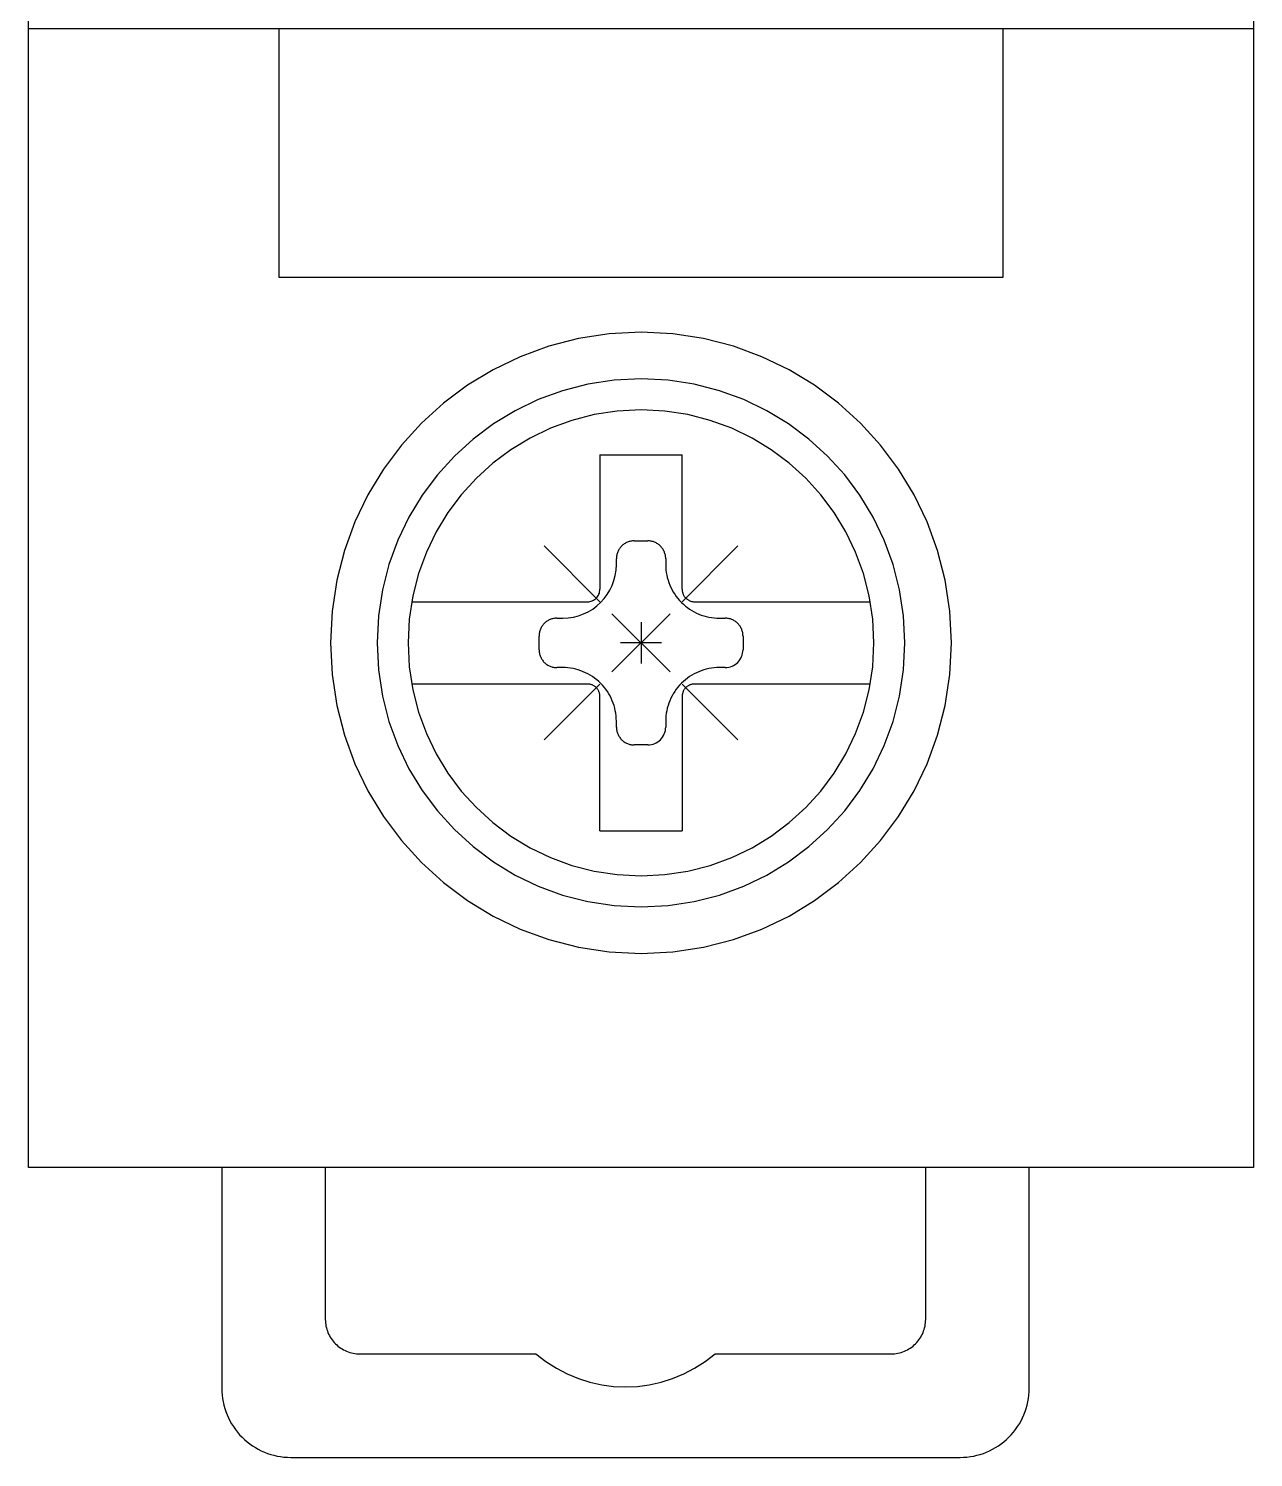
# Model space of a CAD drawing. Header units: millimetres. Extents: x 165 to 751, y 216 to 334.
# Drawn here: x 179.16 to 197.13, y 220.69 to 241.65 of the extents above; entities that cross this region are included whole.
import ezdxf

# ---------------------------------------------------------------- set-up
doc = ezdxf.new("R2010")
doc.units = ezdxf.units.MM

# ---------------------------------------------------------------- blocks, each defined once
blk = doc.blocks.new('*U1905')
for p, q in [((-26.958, 0), (-26.958, 79.4816)), ((-8.986, 79.4816), (-8.986, 0)), ((-26.958, 16.7063), (-8.986, 16.7063)), ((-23.2876, 16.7063), (-23.2876, 13.0613)), ((-12.6563, 13.0613), (-12.6563, 16.7063)), ((-23.2876, 13.0613), (-12.6563, 13.0613)), ((-18.8904, 12.1589), (-19.3271, 12.0467)), ((-18.438, 12.2279), (-18.8904, 12.1589)), ((-17.972, 12.2513), (-18.438, 12.2279)), ((-17.5063, 12.2279), (-17.972, 12.2513)), ((-17.972, 12.2513), (-17.972, 12.2513)), ((-17.0538, 12.1589), (-17.5063, 12.2279)), ((-16.6173, 12.0467), (-17.0538, 12.1589)), ((-19.3271, 12.0467), (-19.7456, 11.8934)), ((-16.1986, 11.8934), (-16.6173, 12.0467)), ((-19.7456, 11.8934), (-20.144, 11.7016)), ((-15.8004, 11.7016), (-16.1986, 11.8934)), ((-20.144, 11.7016), (-20.5196, 11.4734)), ((-18.3681, 11.5479), (-18.7526, 11.4893)), ((-17.972, 11.5678), (-18.3681, 11.5479)), ((-17.5762, 11.5479), (-17.972, 11.5678)), ((-17.972, 11.5678), (-17.972, 11.5678)), ((-17.1916, 11.4893), (-17.5762, 11.5479)), ((-15.4247, 11.4734), (-15.8004, 11.7016)), ((-20.5196, 11.4734), (-20.8704, 11.2111)), ((-19.1238, 11.3939), (-19.4796, 11.2636)), ((-18.7526, 11.4893), (-19.1238, 11.3939)), ((-16.8205, 11.3939), (-17.1916, 11.4893)), ((-16.4646, 11.2636), (-16.8205, 11.3939)), ((-15.074, 11.2111), (-15.4247, 11.4734)), ((-20.8704, 11.2111), (-21.1938, 10.9169)), ((-19.4796, 11.2636), (-19.8183, 11.1006)), ((-17.972, 11.1122), (-18.3216, 11.0947)), ((-17.6227, 11.0947), (-17.972, 11.1122)), ((-17.972, 11.1122), (-17.972, 11.1122)), ((-16.1262, 11.1006), (-16.4646, 11.2636)), ((-14.7503, 10.9169), (-15.074, 11.2111)), ((-21.1938, 10.9169), (-21.488, 10.5934)), ((-20.1375, 10.9065), (-20.4357, 10.6836)), ((-19.8183, 11.1006), (-20.1375, 10.9065)), ((-18.9884, 10.9587), (-19.3023, 10.8437)), ((-18.6609, 11.0428), (-18.9884, 10.9587)), ((-18.3216, 11.0947), (-18.6609, 11.0428)), ((-17.2834, 11.0428), (-17.6227, 11.0947)), ((-16.956, 10.9587), (-17.2834, 11.0428)), ((-16.642, 10.8437), (-16.956, 10.9587)), ((-15.8069, 10.9065), (-16.1262, 11.1006)), ((-15.5087, 10.6836), (-15.8069, 10.9065)), ((-14.4564, 10.5934), (-14.7503, 10.9169)), ((-19.6011, 10.6999), (-19.8828, 10.5287)), ((-19.3023, 10.8437), (-19.6011, 10.6999)), ((-16.3434, 10.6999), (-16.642, 10.8437)), ((-16.0615, 10.5287), (-16.3434, 10.6999)), ((-21.488, 10.5934), (-21.7503, 10.2426)), ((-20.4357, 10.6836), (-20.7106, 10.4336)), ((-19.8828, 10.5287), (-20.1459, 10.3321)), ((-15.7984, 10.3321), (-16.0615, 10.5287)), ((-15.2336, 10.4336), (-15.5087, 10.6836)), ((-14.194, 10.2426), (-14.4564, 10.5934)), ((-20.7106, 10.4336), (-20.9606, 10.1587)), ((-20.1459, 10.3321), (-20.3884, 10.1114)), ((-18.5753, 10.4528), (-18.5753, 8.4809)), ((-18.5753, 10.4528), (-17.3687, 10.4528)), ((-17.3687, 8.4809), (-17.3687, 10.4528)), ((-15.5557, 10.1114), (-15.7984, 10.3321)), ((-14.9837, 10.1587), (-15.2336, 10.4336)), ((-21.7503, 10.2426), (-21.9785, 9.867)), ((-20.9606, 10.1587), (-21.1835, 9.8605)), ((-20.3884, 10.1114), (-20.6091, 9.8689)), ((-15.3352, 9.8689), (-15.5557, 10.1114)), ((-14.7607, 9.8605), (-14.9837, 10.1587)), ((-13.9658, 9.867), (-14.194, 10.2426)), ((-21.9785, 9.867), (-22.1703, 9.4686)), ((-21.1835, 9.8605), (-21.3776, 9.5413)), ((-20.6091, 9.8689), (-20.8057, 9.6058)), ((-15.1385, 9.6058), (-15.3352, 9.8689)), ((-14.5668, 9.5413), (-14.7607, 9.8605)), ((-13.7738, 9.4686), (-13.9658, 9.867)), ((-22.1703, 9.4686), (-22.3236, 9.0501)), ((-21.3776, 9.5413), (-21.5406, 9.2026)), ((-20.8057, 9.6058), (-20.9769, 9.3241)), ((-14.9674, 9.3241), (-15.1385, 9.6058)), ((-14.4036, 9.2026), (-14.5668, 9.5413)), ((-13.6207, 9.0501), (-13.7738, 9.4686)), ((-20.9769, 9.3241), (-21.1207, 9.0253)), ((-14.8234, 9.0253), (-14.9674, 9.3241)), ((-22.3236, 9.0501), (-22.4358, 8.6134)), ((-21.5406, 9.2026), (-21.6709, 8.8468)), ((-21.1207, 9.0253), (-21.2357, 8.7114)), ((-19.3943, 9.1177), (-18.5754, 8.2986)), ((-18.3189, 9.0178), (-18.3228, 9.0056)), ((-18.3141, 9.0297), (-18.3189, 9.0178)), ((-18.309, 9.0415), (-18.3141, 9.0297)), ((-18.3033, 9.053), (-18.309, 9.0415)), ((-18.297, 9.0642), (-18.3033, 9.053)), ((-18.29, 9.0749), (-18.297, 9.0642)), ((-18.2827, 9.0855), (-18.29, 9.0749)), ((-18.2746, 9.0956), (-18.2827, 9.0855)), ((-18.2662, 9.1054), (-18.2746, 9.0956)), ((-18.2571, 9.1147), (-18.2662, 9.1054)), ((-18.2478, 9.1239), (-18.2571, 9.1147)), ((-18.2571, 9.1147), (-18.2571, 9.1147)), ((-18.2379, 9.1323), (-18.2478, 9.1239)), ((-18.2278, 9.1404), (-18.2379, 9.1323)), ((-18.2172, 9.1476), (-18.2278, 9.1404)), ((-18.2065, 9.1546), (-18.2172, 9.1476)), ((-18.1953, 9.1609), (-18.2065, 9.1546)), ((-18.1838, 9.1666), (-18.1953, 9.1609)), ((-18.172, 9.1717), (-18.1838, 9.1666)), ((-18.1601, 9.1765), (-18.172, 9.1717)), ((-18.1479, 9.1804), (-18.1601, 9.1765)), ((-18.1356, 9.1839), (-18.1479, 9.1804)), ((-18.123, 9.1866), (-18.1356, 9.1839)), ((-18.1104, 9.1889), (-18.123, 9.1866)), ((-18.0975, 9.1904), (-18.1104, 9.1889)), ((-18.0846, 9.1913), (-18.0975, 9.1904)), ((-18.0715, 9.1916), (-18.0846, 9.1913)), ((-18.0715, 9.1916), (-18.0715, 9.1916)), ((-18.0715, 9.1916), (-17.8724, 9.1916)), ((-17.8595, 9.1913), (-17.8724, 9.1916)), ((-17.8465, 9.1904), (-17.8595, 9.1913)), ((-17.8338, 9.1889), (-17.8465, 9.1904)), ((-17.821, 9.1866), (-17.8338, 9.1889)), ((-17.8086, 9.1839), (-17.821, 9.1866)), ((-17.7962, 9.1804), (-17.8086, 9.1839)), ((-17.7841, 9.1765), (-17.7962, 9.1804)), ((-17.772, 9.1717), (-17.7841, 9.1765)), ((-17.7604, 9.1666), (-17.772, 9.1717)), ((-17.7489, 9.1609), (-17.7604, 9.1666)), ((-17.7378, 9.1546), (-17.7489, 9.1609)), ((-17.7268, 9.1476), (-17.7378, 9.1546)), ((-17.7164, 9.1404), (-17.7268, 9.1476)), ((-17.7061, 9.1323), (-17.7164, 9.1404)), ((-17.6963, 9.1239), (-17.7061, 9.1323)), ((-17.6868, 9.1147), (-17.6963, 9.1239)), ((-17.6779, 9.1054), (-17.6868, 9.1147)), ((-17.6868, 9.1147), (-17.6868, 9.1147)), ((-17.6695, 9.0956), (-17.6779, 9.1054)), ((-17.6616, 9.0855), (-17.6695, 9.0956)), ((-17.6541, 9.0749), (-17.6616, 9.0855)), ((-17.6473, 9.0642), (-17.6541, 9.0749)), ((-17.641, 9.053), (-17.6473, 9.0642)), ((-17.6353, 9.0415), (-17.641, 9.053)), ((-17.63, 9.0297), (-17.6353, 9.0415)), ((-17.6255, 9.0178), (-17.63, 9.0297)), ((-17.6214, 9.0056), (-17.6255, 9.0178)), ((-17.3685, 8.2986), (-16.5497, 9.1177)), ((-14.7087, 8.7114), (-14.8234, 9.0253)), ((-14.2734, 8.8468), (-14.4036, 9.2026)), ((-13.5083, 8.6134), (-13.6207, 9.0501)), ((-21.6709, 8.8468), (-21.7663, 8.4756)), ((-18.3382, 8.7642), (-18.334, 8.8445)), ((-18.3337, 8.9423), (-18.334, 8.9292)), ((-18.334, 8.8445), (-18.334, 8.9292)), ((-18.3328, 8.9552), (-18.3337, 8.9423)), ((-18.3313, 8.9681), (-18.3328, 8.9552)), ((-18.329, 8.9807), (-18.3313, 8.9681)), ((-18.3263, 8.9933), (-18.329, 8.9807)), ((-18.3228, 9.0056), (-18.3263, 8.9933)), ((-17.6181, 8.9933), (-17.6214, 9.0056)), ((-17.6151, 8.9807), (-17.6181, 8.9933)), ((-17.613, 8.9681), (-17.6151, 8.9807)), ((-17.6113, 8.9552), (-17.613, 8.9681)), ((-17.6104, 8.9423), (-17.6113, 8.9552)), ((-17.6099, 8.9292), (-17.6104, 8.9423)), ((-17.6099, 8.9292), (-17.6099, 8.8445)), ((-17.6099, 8.9292), (-17.6099, 8.9292)), ((-17.6099, 8.8445), (-17.6099, 8.8445)), ((-17.6099, 8.8445), (-17.609, 8.8056)), ((-17.609, 8.8056), (-17.6062, 8.7668)), ((-14.1779, 8.4756), (-14.2734, 8.8468)), ((-22.4358, 8.6134), (-22.5049, 8.161)), ((-21.2357, 8.7114), (-21.3198, 8.3839)), ((-18.396, 8.5381), (-18.3696, 8.6106)), ((-18.3696, 8.6106), (-18.3501, 8.686)), ((-18.3501, 8.686), (-18.3382, 8.7642)), ((-17.6062, 8.7668), (-17.6014, 8.7284)), ((-17.6014, 8.7284), (-17.5948, 8.6903)), ((-17.5948, 8.6903), (-17.5864, 8.6528)), ((-17.5864, 8.6528), (-17.5761, 8.6157)), ((-17.5761, 8.6157), (-17.5641, 8.5793)), ((-14.6244, 8.3839), (-14.7087, 8.7114)), ((-13.4393, 8.161), (-13.5083, 8.6134)), ((-21.7663, 8.4756), (-21.8249, 8.0911)), ((-21.3198, 8.3839), (-21.3717, 8.0446)), ((-18.6067, 8.3791), (-18.5976, 8.3942)), ((-18.5976, 8.3942), (-18.5898, 8.41)), ((-18.5898, 8.41), (-18.5837, 8.4269)), ((-18.5837, 8.4269), (-18.5791, 8.4443)), ((-18.5791, 8.4443), (-18.5764, 8.4624)), ((-18.5764, 8.4624), (-18.5753, 8.4809)), ((-18.5139, 8.3439), (-18.4686, 8.4044)), ((-18.4686, 8.4044), (-18.4292, 8.4694)), ((-18.4292, 8.4694), (-18.396, 8.5381)), ((-17.5641, 8.5793), (-17.5501, 8.5433)), ((-17.5501, 8.5433), (-17.5347, 8.5083)), ((-17.5347, 8.5083), (-17.5174, 8.4739)), ((-17.5174, 8.4739), (-17.4985, 8.4405)), ((-17.4985, 8.4405), (-17.4778, 8.4078)), ((-17.4778, 8.4078), (-17.4557, 8.3763)), ((-17.3687, 8.4809), (-17.3687, 8.4809)), ((-17.3687, 8.4809), (-17.3686, 8.472)), ((-17.3686, 8.472), (-17.3679, 8.463)), ((-17.3679, 8.463), (-17.3669, 8.4542)), ((-17.3669, 8.4542), (-17.3652, 8.4453)), ((-17.3652, 8.4453), (-17.3634, 8.4367)), ((-17.3634, 8.4367), (-17.361, 8.428)), ((-17.361, 8.428), (-17.3582, 8.4196)), ((-17.3582, 8.4196), (-17.3549, 8.4112)), ((-17.3549, 8.4112), (-17.3515, 8.4033)), ((-17.3515, 8.4033), (-17.3474, 8.3953)), ((-17.3474, 8.3953), (-17.3431, 8.3876)), ((-17.3431, 8.3876), (-17.3382, 8.3799)), ((-14.5725, 8.0446), (-14.6244, 8.3839)), ((-14.1193, 8.0911), (-14.1779, 8.4756)), ((-21.3355, 8.2986), (-18.7576, 8.2986)), ((-18.7576, 8.2986), (-18.7391, 8.2997)), ((-18.7576, 8.2986), (-18.7576, 8.2986)), ((-18.7462, 8.1524), (-18.6812, 8.1918)), ((-18.7391, 8.2997), (-18.7211, 8.3024)), ((-18.7211, 8.3024), (-18.7037, 8.3069)), ((-18.7037, 8.3069), (-18.6868, 8.313)), ((-18.6868, 8.313), (-18.671, 8.3208)), ((-18.6812, 8.1918), (-18.6207, 8.2372)), ((-18.671, 8.3208), (-18.6559, 8.3299)), ((-18.6559, 8.3299), (-18.6419, 8.3404)), ((-18.6419, 8.3404), (-18.6288, 8.352)), ((-18.6288, 8.352), (-18.6172, 8.3651)), ((-18.6207, 8.2372), (-18.5646, 8.2879)), ((-18.6172, 8.3651), (-18.6067, 8.3791)), ((-18.5646, 8.2879), (-18.5139, 8.3439)), ((-17.4557, 8.3763), (-17.4318, 8.3457)), ((-17.4318, 8.3457), (-17.4064, 8.3163)), ((-17.4064, 8.3163), (-17.3793, 8.2878)), ((-17.3793, 8.2878), (-17.3793, 8.2878)), ((-17.3793, 8.2878), (-17.3511, 8.261)), ((-17.3511, 8.261), (-17.3217, 8.2356)), ((-17.3382, 8.3799), (-17.3331, 8.3726)), ((-17.3331, 8.3726), (-17.3275, 8.3655)), ((-17.3275, 8.3655), (-17.3217, 8.3587)), ((-17.3217, 8.3587), (-17.3153, 8.352)), ((-17.3217, 8.2356), (-17.2912, 8.2119)), ((-17.3153, 8.352), (-17.3153, 8.352)), ((-17.3153, 8.352), (-17.3089, 8.3459)), ((-17.3089, 8.3459), (-17.3021, 8.34)), ((-17.3021, 8.34), (-17.295, 8.3345)), ((-17.295, 8.3345), (-17.2876, 8.3293)), ((-17.2912, 8.2119), (-17.2595, 8.1896)), ((-17.2876, 8.3293), (-17.2802, 8.3246)), ((-17.2802, 8.3246), (-17.2724, 8.3202)), ((-17.2724, 8.3202), (-17.2644, 8.3162)), ((-17.2644, 8.3162), (-17.2562, 8.3125)), ((-17.2595, 8.1896), (-17.227, 8.169)), ((-17.2562, 8.3125), (-17.248, 8.3094)), ((-17.248, 8.3094), (-17.2396, 8.3066)), ((-17.2396, 8.3066), (-17.231, 8.3043)), ((-17.231, 8.3043), (-17.2222, 8.3022)), ((-17.2222, 8.3022), (-17.2135, 8.3007)), ((-17.2135, 8.3007), (-17.2045, 8.2995)), ((-17.2045, 8.2995), (-17.1955, 8.2989)), ((-17.1955, 8.2989), (-17.1864, 8.2986)), ((-17.1864, 8.2986), (-14.6085, 8.2986)), ((-22.5049, 8.161), (-22.5283, 7.695)), ((-21.8249, 8.0911), (-21.8448, 7.695)), ((-21.3717, 8.0446), (-21.3892, 7.695)), ((-19.4007, 7.971), (-19.4091, 7.9612)), ((-19.3916, 7.9803), (-19.4007, 7.971)), ((-19.3823, 7.9894), (-19.3916, 7.9803)), ((-19.3916, 7.9803), (-19.3916, 7.9803)), ((-19.3725, 7.9978), (-19.3823, 7.9894)), ((-19.3624, 8.0059), (-19.3725, 7.9978)), ((-19.3518, 8.0132), (-19.3624, 8.0059)), ((-19.3411, 8.0202), (-19.3518, 8.0132)), ((-19.3299, 8.0265), (-19.3411, 8.0202)), ((-19.3184, 8.0322), (-19.3299, 8.0265)), ((-19.3066, 8.0373), (-19.3184, 8.0322)), ((-19.2947, 8.0421), (-19.3066, 8.0373)), ((-19.2825, 8.046), (-19.2947, 8.0421)), ((-19.2702, 8.0495), (-19.2825, 8.046)), ((-19.2576, 8.0522), (-19.2702, 8.0495)), ((-19.245, 8.0545), (-19.2576, 8.0522)), ((-19.2321, 8.056), (-19.245, 8.0545)), ((-19.2192, 8.0569), (-19.2321, 8.056)), ((-19.2061, 8.0572), (-19.2192, 8.0569)), ((-19.2061, 8.0572), (-19.1213, 8.0572)), ((-19.2061, 8.0572), (-19.2061, 8.0572)), ((-19.1213, 8.0572), (-19.041, 8.0614)), ((-19.1213, 8.0572), (-19.1213, 8.0572)), ((-19.041, 8.0614), (-18.9628, 8.0733)), ((-18.9628, 8.0733), (-18.8874, 8.0928)), ((-18.8874, 8.0928), (-18.8149, 8.1192)), ((-18.8149, 8.1192), (-18.7462, 8.1524)), ((-18.3986, 7.2682), (-17.5453, 8.1218)), ((-18.3986, 8.1218), (-17.5453, 7.2682)), ((-17.9719, 7.9968), (-17.972, 7.3933)), ((-17.227, 8.169), (-17.1935, 8.1501)), ((-17.1935, 8.1501), (-17.1592, 8.1328)), ((-17.1592, 8.1328), (-17.124, 8.1172)), ((-17.124, 8.1172), (-17.0883, 8.1034)), ((-17.0883, 8.1034), (-17.0518, 8.0914)), ((-17.0518, 8.0914), (-17.0148, 8.0812)), ((-17.0148, 8.0812), (-16.977, 8.0725)), ((-16.977, 8.0725), (-16.9391, 8.0659)), ((-16.9391, 8.0659), (-16.9005, 8.0611)), ((-16.9005, 8.0611), (-16.8617, 8.0583)), ((-16.8617, 8.0583), (-16.8226, 8.0572)), ((-16.8226, 8.0572), (-16.7379, 8.0572)), ((-16.725, 8.0569), (-16.7379, 8.0572)), ((-16.712, 8.056), (-16.725, 8.0569)), ((-16.6993, 8.0545), (-16.712, 8.056)), ((-16.6865, 8.0522), (-16.6993, 8.0545)), ((-16.6741, 8.0495), (-16.6865, 8.0522)), ((-16.6617, 8.046), (-16.6741, 8.0495)), ((-16.6496, 8.0421), (-16.6617, 8.046)), ((-16.6375, 8.0373), (-16.6496, 8.0421)), ((-16.6259, 8.0322), (-16.6375, 8.0373)), ((-16.6144, 8.0265), (-16.6259, 8.0322)), ((-16.6033, 8.0202), (-16.6144, 8.0265)), ((-16.5923, 8.0132), (-16.6033, 8.0202)), ((-16.5819, 8.0059), (-16.5923, 8.0132)), ((-16.5716, 7.9978), (-16.5819, 8.0059)), ((-16.5618, 7.9894), (-16.5716, 7.9978)), ((-16.5523, 7.9803), (-16.5618, 7.9894)), ((-16.5434, 7.971), (-16.5523, 7.9803)), ((-16.5523, 7.9803), (-16.5523, 7.9803)), ((-16.535, 7.9612), (-16.5434, 7.971)), ((-14.5548, 7.695), (-14.5725, 8.0446)), ((-14.0992, 7.695), (-14.1193, 8.0911)), ((-13.4157, 7.695), (-13.4393, 8.161)), ((-19.4682, 7.8079), (-19.4685, 7.7948)), ((-19.4685, 7.5953), (-19.4685, 7.7948)), ((-19.4673, 7.8208), (-19.4682, 7.8079)), ((-19.4658, 7.8337), (-19.4673, 7.8208)), ((-19.4635, 7.8463), (-19.4658, 7.8337)), ((-19.4608, 7.8589), (-19.4635, 7.8463)), ((-19.4573, 7.8712), (-19.4608, 7.8589)), ((-19.4534, 7.8834), (-19.4573, 7.8712)), ((-19.4486, 7.8953), (-19.4534, 7.8834)), ((-19.4435, 7.9071), (-19.4486, 7.8953)), ((-19.4378, 7.9186), (-19.4435, 7.9071)), ((-19.4315, 7.9298), (-19.4378, 7.9186)), ((-19.4245, 7.9405), (-19.4315, 7.9298)), ((-19.4172, 7.9511), (-19.4245, 7.9405)), ((-19.4091, 7.9612), (-19.4172, 7.9511)), ((-16.5271, 7.9511), (-16.535, 7.9612)), ((-16.5196, 7.9405), (-16.5271, 7.9511)), ((-16.5128, 7.9298), (-16.5196, 7.9405)), ((-16.5065, 7.9186), (-16.5128, 7.9298)), ((-16.5008, 7.9071), (-16.5065, 7.9186)), ((-16.4954, 7.8953), (-16.5008, 7.9071)), ((-16.4909, 7.8834), (-16.4954, 7.8953)), ((-16.4869, 7.8712), (-16.4909, 7.8834)), ((-16.4836, 7.8589), (-16.4869, 7.8712)), ((-16.4806, 7.8463), (-16.4836, 7.8589)), ((-16.4785, 7.8337), (-16.4806, 7.8463)), ((-16.4768, 7.8208), (-16.4785, 7.8337)), ((-16.4759, 7.8079), (-16.4768, 7.8208)), ((-16.4754, 7.7948), (-16.4759, 7.8079)), ((-16.4754, 7.7948), (-16.4754, 7.7948)), ((-16.4754, 7.7948), (-16.4754, 7.5953)), ((-22.5283, 7.695), (-22.5283, 7.695)), ((-22.5283, 7.695), (-22.5049, 7.2293)), ((-21.8448, 7.695), (-21.8448, 7.695)), ((-21.8448, 7.695), (-21.8249, 7.2992)), ((-21.3892, 7.695), (-21.3892, 7.695)), ((-21.3892, 7.695), (-21.3717, 7.3457)), ((-19.4685, 7.5953), (-19.4685, 7.5953)), ((-19.4685, 7.5953), (-19.4682, 7.5824)), ((-19.4682, 7.5824), (-19.4673, 7.5694)), ((-19.4673, 7.5694), (-19.4658, 7.5567)), ((-19.4658, 7.5567), (-19.4635, 7.5439)), ((-17.6702, 7.695), (-18.2737, 7.6951)), ((-16.4808, 7.5425), (-16.4769, 7.5686)), ((-16.4769, 7.5686), (-16.4754, 7.5953)), ((-14.5725, 7.3457), (-14.5548, 7.695)), ((-14.5548, 7.695), (-14.5548, 7.695)), ((-14.1193, 7.2992), (-14.0992, 7.695)), ((-14.0992, 7.695), (-14.0992, 7.695)), ((-13.4393, 7.2293), (-13.4157, 7.695)), ((-13.4157, 7.695), (-13.4157, 7.695)), ((-21.3717, 7.3457), (-21.3198, 7.0064)), ((-19.4635, 7.5439), (-19.4608, 7.5315)), ((-19.4608, 7.5315), (-19.4573, 7.5191)), ((-19.4573, 7.5191), (-19.4534, 7.507)), ((-19.4534, 7.507), (-19.4486, 7.4949)), ((-19.4486, 7.4949), (-19.4435, 7.4833)), ((-19.4435, 7.4833), (-19.4378, 7.4718)), ((-19.4378, 7.4718), (-19.4315, 7.4607)), ((-19.4315, 7.4607), (-19.4245, 7.4497)), ((-19.4245, 7.4497), (-19.4172, 7.4393)), ((-19.4172, 7.4393), (-19.4091, 7.429)), ((-19.4091, 7.429), (-19.4007, 7.4192)), ((-19.4007, 7.4192), (-19.3916, 7.4097)), ((-19.3916, 7.4097), (-19.3916, 7.4097)), ((-19.3916, 7.4097), (-19.3823, 7.4008)), ((-19.3823, 7.4008), (-19.3725, 7.3924)), ((-19.3725, 7.3924), (-19.3624, 7.3845)), ((-19.3624, 7.3845), (-19.3518, 7.377)), ((-19.3518, 7.377), (-19.3411, 7.3702)), ((-19.3411, 7.3702), (-19.3299, 7.3639)), ((-19.3299, 7.3639), (-19.3184, 7.3582)), ((-19.3184, 7.3582), (-19.3066, 7.3529)), ((-19.3066, 7.3529), (-19.2947, 7.3484)), ((-19.2947, 7.3484), (-19.2825, 7.3444)), ((-19.2825, 7.3444), (-19.2702, 7.3411)), ((-19.2702, 7.3411), (-19.2576, 7.3381)), ((-19.2576, 7.3381), (-19.245, 7.336)), ((-19.245, 7.336), (-19.2321, 7.3343)), ((-16.7112, 7.3344), (-16.6851, 7.3383)), ((-16.6851, 7.3383), (-16.66, 7.3449)), ((-16.66, 7.3449), (-16.6358, 7.3536)), ((-16.6358, 7.3536), (-16.613, 7.3648)), ((-16.613, 7.3648), (-16.5913, 7.3779)), ((-16.5913, 7.3779), (-16.5711, 7.393)), ((-16.5711, 7.393), (-16.5523, 7.4098)), ((-16.5523, 7.4098), (-16.5355, 7.4285)), ((-16.5355, 7.4285), (-16.5204, 7.4487)), ((-16.5204, 7.4487), (-16.5073, 7.4704)), ((-16.5073, 7.4704), (-16.4961, 7.4932)), ((-16.4961, 7.4932), (-16.4874, 7.5174)), ((-16.4874, 7.5174), (-16.4808, 7.5425)), ((-14.6244, 7.0064), (-14.5725, 7.3457)), ((-22.5049, 7.2293), (-22.4359, 6.7769)), ((-21.8249, 7.2992), (-21.7663, 6.9146)), ((-19.2321, 7.3343), (-19.2192, 7.3334)), ((-19.2192, 7.3334), (-19.2061, 7.3329)), ((-19.1213, 7.3329), (-19.2061, 7.3329)), ((-19.0824, 7.332), (-19.1213, 7.3329)), ((-19.0436, 7.3292), (-19.0824, 7.332)), ((-19.0052, 7.3244), (-19.0436, 7.3292)), ((-18.9671, 7.3177), (-19.0052, 7.3244)), ((-18.9296, 7.3093), (-18.9671, 7.3177)), ((-18.8925, 7.299), (-18.9296, 7.3093)), ((-18.8561, 7.287), (-18.8925, 7.299)), ((-18.8201, 7.273), (-18.8561, 7.287)), ((-18.7851, 7.2576), (-18.8201, 7.273)), ((-18.7507, 7.2403), (-18.7851, 7.2576)), ((-18.7173, 7.2214), (-18.7507, 7.2403)), ((-18.6846, 7.2007), (-18.7173, 7.2214)), ((-18.653, 7.1786), (-18.6846, 7.2007)), ((-18.6224, 7.1547), (-18.653, 7.1786)), ((-18.593, 7.1294), (-18.6224, 7.1547)), ((-18.5646, 7.1023), (-18.593, 7.1294)), ((-17.3511, 7.1294), (-17.3793, 7.1023)), ((-17.3217, 7.1547), (-17.3511, 7.1294)), ((-17.2912, 7.1786), (-17.3217, 7.1547)), ((-17.2595, 7.2007), (-17.2912, 7.1786)), ((-17.227, 7.2214), (-17.2595, 7.2007)), ((-17.1935, 7.2403), (-17.227, 7.2214)), ((-17.1592, 7.2576), (-17.1935, 7.2403)), ((-17.124, 7.273), (-17.1592, 7.2576)), ((-17.0883, 7.287), (-17.124, 7.273)), ((-17.0518, 7.299), (-17.0883, 7.287)), ((-17.0148, 7.3093), (-17.0518, 7.299)), ((-16.977, 7.3177), (-17.0148, 7.3093)), ((-16.9391, 7.3244), (-16.977, 7.3177)), ((-16.9005, 7.3292), (-16.9391, 7.3244)), ((-16.8617, 7.332), (-16.9005, 7.3292)), ((-16.8226, 7.3329), (-16.8617, 7.332)), ((-16.7379, 7.3329), (-16.8226, 7.3329)), ((-16.8226, 7.3329), (-16.8226, 7.3329)), ((-16.7379, 7.3329), (-16.7112, 7.3344)), ((-16.7379, 7.3329), (-16.7379, 7.3329)), ((-14.1779, 6.9146), (-14.1193, 7.2992)), ((-13.5083, 6.7768), (-13.4393, 7.2293)), ((-18.7576, 7.0914), (-21.3355, 7.0914)), ((-21.3198, 7.0064), (-21.2357, 6.679)), ((-19.3943, 6.2724), (-18.5754, 7.0914)), ((-18.7488, 7.0913), (-18.7576, 7.0914)), ((-18.7398, 7.0906), (-18.7488, 7.0913)), ((-18.731, 7.0896), (-18.7398, 7.0906)), ((-18.722, 7.0879), (-18.731, 7.0896)), ((-18.7134, 7.0861), (-18.722, 7.0879)), ((-18.7047, 7.0837), (-18.7134, 7.0861)), ((-18.6963, 7.0809), (-18.7047, 7.0837)), ((-18.6879, 7.0776), (-18.6963, 7.0809)), ((-18.68, 7.0742), (-18.6879, 7.0776)), ((-18.672, 7.0701), (-18.68, 7.0742)), ((-18.6643, 7.0658), (-18.672, 7.0701)), ((-18.6566, 7.0609), (-18.6643, 7.0658)), ((-18.6493, 7.0558), (-18.6566, 7.0609)), ((-18.6422, 7.0502), (-18.6493, 7.0558)), ((-18.6354, 7.0444), (-18.6422, 7.0502)), ((-18.6287, 7.038), (-18.6354, 7.0444)), ((-18.6226, 7.0316), (-18.6287, 7.038)), ((-18.6287, 7.038), (-18.6287, 7.038)), ((-18.6167, 7.0248), (-18.6226, 7.0316)), ((-18.6112, 7.0178), (-18.6167, 7.0248)), ((-18.606, 7.0104), (-18.6112, 7.0178)), ((-18.6013, 7.003), (-18.606, 7.0104)), ((-18.5969, 6.9952), (-18.6013, 7.003)), ((-18.5929, 6.9872), (-18.5969, 6.9952)), ((-18.5892, 6.979), (-18.5929, 6.9872)), ((-18.5861, 6.9708), (-18.5892, 6.979)), ((-18.5833, 6.9624), (-18.5861, 6.9708)), ((-18.581, 6.9538), (-18.5833, 6.9624)), ((-18.5789, 6.945), (-18.581, 6.9538)), ((-18.5774, 6.9363), (-18.5789, 6.945)), ((-18.5762, 6.9273), (-18.5774, 6.9363)), ((-18.5756, 6.9183), (-18.5762, 6.9273)), ((-18.5753, 6.9092), (-18.5756, 6.9183)), ((-18.5378, 7.0741), (-18.5646, 7.1023)), ((-18.5646, 7.1023), (-18.5646, 7.1023)), ((-18.5124, 7.0446), (-18.5378, 7.0741)), ((-18.4887, 7.0141), (-18.5124, 7.0446)), ((-18.4664, 6.9824), (-18.4887, 7.0141)), ((-18.4458, 6.9499), (-18.4664, 6.9824)), ((-18.4269, 6.9164), (-18.4458, 6.9499)), ((-17.4985, 6.9499), (-17.5174, 6.9164)), ((-17.4778, 6.9824), (-17.4985, 6.9499)), ((-17.4557, 7.0141), (-17.4778, 6.9824)), ((-17.4318, 7.0446), (-17.4557, 7.0141)), ((-17.4064, 7.0741), (-17.4318, 7.0446)), ((-17.3793, 7.1023), (-17.4064, 7.0741)), ((-17.3793, 7.1023), (-17.3793, 7.1023)), ((-17.3686, 6.9183), (-17.3687, 6.9092)), ((-17.3679, 6.9273), (-17.3686, 6.9183)), ((-17.3685, 7.0914), (-16.5497, 6.2724)), ((-17.3669, 6.9363), (-17.3679, 6.9273)), ((-17.3652, 6.945), (-17.3669, 6.9363)), ((-17.3634, 6.9538), (-17.3652, 6.945)), ((-17.361, 6.9624), (-17.3634, 6.9538)), ((-17.3582, 6.9708), (-17.361, 6.9624)), ((-17.3549, 6.979), (-17.3582, 6.9708)), ((-17.3515, 6.9872), (-17.3549, 6.979)), ((-17.3474, 6.9952), (-17.3515, 6.9872)), ((-17.3431, 7.003), (-17.3474, 6.9952)), ((-17.3382, 7.0104), (-17.3431, 7.003)), ((-17.3331, 7.0178), (-17.3382, 7.0104)), ((-17.3275, 7.0248), (-17.3331, 7.0178)), ((-17.3217, 7.0316), (-17.3275, 7.0248)), ((-17.3153, 7.038), (-17.3217, 7.0316)), ((-17.3089, 7.0444), (-17.3153, 7.038)), ((-17.3153, 7.038), (-17.3153, 7.038)), ((-17.3021, 7.0502), (-17.3089, 7.0444)), ((-17.295, 7.0558), (-17.3021, 7.0502)), ((-17.2876, 7.0609), (-17.295, 7.0558)), ((-17.2802, 7.0658), (-17.2876, 7.0609)), ((-17.2724, 7.0701), (-17.2802, 7.0658)), ((-17.2644, 7.0742), (-17.2724, 7.0701)), ((-17.2562, 7.0776), (-17.2644, 7.0742)), ((-17.248, 7.0809), (-17.2562, 7.0776)), ((-17.2396, 7.0837), (-17.248, 7.0809)), ((-17.231, 7.0861), (-17.2396, 7.0837)), ((-17.2222, 7.0879), (-17.231, 7.0861)), ((-17.2135, 7.0896), (-17.2222, 7.0879)), ((-17.2045, 7.0906), (-17.2135, 7.0896)), ((-17.1955, 7.0913), (-17.2045, 7.0906)), ((-17.1864, 7.0914), (-17.1955, 7.0913)), ((-17.1864, 7.0914), (-17.1864, 7.0914)), ((-14.6085, 7.0914), (-17.1864, 7.0914)), ((-14.7087, 6.679), (-14.6244, 7.0064)), ((-22.4359, 6.7769), (-22.3237, 6.3404)), ((-21.7663, 6.9146), (-21.6709, 6.5435)), ((-18.5753, 6.9092), (-18.5753, 6.9092)), ((-18.5753, 4.9372), (-18.5753, 6.9092)), ((-18.4096, 6.8821), (-18.4269, 6.9164)), ((-18.394, 6.8469), (-18.4096, 6.8821)), ((-18.3802, 6.8112), (-18.394, 6.8469)), ((-18.3682, 6.7747), (-18.3802, 6.8112)), ((-18.358, 6.7377), (-18.3682, 6.7747)), ((-18.3493, 6.7), (-18.358, 6.7377)), ((-17.5864, 6.7377), (-17.5948, 6.7)), ((-17.5761, 6.7747), (-17.5864, 6.7377)), ((-17.5641, 6.8112), (-17.5761, 6.7747)), ((-17.5501, 6.8469), (-17.5641, 6.8112)), ((-17.5347, 6.8821), (-17.5501, 6.8469)), ((-17.5174, 6.9164), (-17.5347, 6.8821)), ((-17.3687, 6.9092), (-17.3687, 4.9372)), ((-14.2734, 6.5435), (-14.1779, 6.9146)), ((-13.6207, 6.3403), (-13.5083, 6.7768)), ((-21.6709, 6.5435), (-21.5406, 6.1876)), ((-21.2357, 6.679), (-21.1207, 6.365)), ((-18.3427, 6.6621), (-18.3493, 6.7)), ((-18.3379, 6.6235), (-18.3427, 6.6621)), ((-18.3351, 6.5847), (-18.3379, 6.6235)), ((-18.334, 6.5455), (-18.3351, 6.5847)), ((-18.334, 6.4609), (-18.334, 6.5455)), ((-18.334, 6.5455), (-18.334, 6.5455)), ((-17.609, 6.5847), (-17.6099, 6.5455)), ((-17.6099, 6.5455), (-17.6099, 6.4609)), ((-17.6062, 6.6235), (-17.609, 6.5847)), ((-17.6014, 6.6621), (-17.6062, 6.6235)), ((-17.5948, 6.7), (-17.6014, 6.6621)), ((-14.8234, 6.365), (-14.7087, 6.679)), ((-14.4036, 6.1876), (-14.2734, 6.5435)), ((-22.3237, 6.3404), (-22.1704, 5.9217)), ((-21.1207, 6.365), (-20.9769, 6.0664)), ((-18.334, 6.4609), (-18.334, 6.4609)), ((-18.334, 6.4609), (-18.3337, 6.448)), ((-18.3337, 6.448), (-18.3328, 6.4351)), ((-18.3328, 6.4351), (-18.3313, 6.4224)), ((-18.3313, 6.4224), (-18.329, 6.4096)), ((-18.329, 6.4096), (-18.3263, 6.3972)), ((-18.3263, 6.3972), (-18.3228, 6.3848)), ((-18.3228, 6.3848), (-18.3189, 6.3727)), ((-18.3189, 6.3727), (-18.3141, 6.3606)), ((-18.3141, 6.3606), (-18.309, 6.349)), ((-18.309, 6.349), (-18.3033, 6.3375)), ((-18.3033, 6.3375), (-18.297, 6.3264)), ((-18.297, 6.3264), (-18.29, 6.3154)), ((-18.29, 6.3154), (-18.2827, 6.305)), ((-18.2827, 6.305), (-18.2746, 6.2947)), ((-18.2746, 6.2947), (-18.2662, 6.2849)), ((-17.6869, 6.2754), (-17.6701, 6.2942)), ((-17.6701, 6.2942), (-17.6549, 6.3144)), ((-17.6549, 6.3144), (-17.6418, 6.3361)), ((-17.6418, 6.3361), (-17.6306, 6.3589)), ((-17.6306, 6.3589), (-17.6219, 6.3831)), ((-17.6219, 6.3831), (-17.6153, 6.4082)), ((-17.6153, 6.4082), (-17.6114, 6.4342)), ((-17.6114, 6.4342), (-17.6099, 6.4609)), ((-14.9674, 6.0664), (-14.8234, 6.365)), ((-13.7738, 5.9216), (-13.6207, 6.3403)), ((-21.5406, 6.1876), (-21.3776, 5.8492)), ((-18.2662, 6.2849), (-18.2571, 6.2754)), ((-18.2571, 6.2754), (-18.2571, 6.2754)), ((-18.2571, 6.2754), (-18.2478, 6.2665)), ((-18.2478, 6.2665), (-18.2379, 6.2581)), ((-18.2379, 6.2581), (-18.2278, 6.2502)), ((-18.2278, 6.2502), (-18.2172, 6.2427)), ((-18.2172, 6.2427), (-18.2065, 6.2359)), ((-18.2065, 6.2359), (-18.1953, 6.2296)), ((-18.1953, 6.2296), (-18.1838, 6.2239)), ((-18.1838, 6.2239), (-18.172, 6.2186)), ((-18.172, 6.2186), (-18.1601, 6.2141)), ((-18.1601, 6.2141), (-18.1479, 6.21)), ((-18.1479, 6.21), (-18.1356, 6.2067)), ((-18.1356, 6.2067), (-18.123, 6.2037)), ((-18.123, 6.2037), (-18.1104, 6.2016)), ((-18.1104, 6.2016), (-18.0975, 6.1999)), ((-18.0975, 6.1999), (-18.0846, 6.199)), ((-18.0846, 6.199), (-18.0715, 6.1985)), ((-17.8724, 6.1985), (-18.0715, 6.1985)), ((-17.8724, 6.1985), (-17.8457, 6.2)), ((-17.8724, 6.1985), (-17.8724, 6.1985)), ((-17.8457, 6.2), (-17.8197, 6.2039)), ((-17.8197, 6.2039), (-17.7946, 6.2105)), ((-17.7946, 6.2105), (-17.7704, 6.2192)), ((-17.7704, 6.2192), (-17.7476, 6.2304)), ((-17.7476, 6.2304), (-17.7259, 6.2435)), ((-17.7259, 6.2435), (-17.7057, 6.2586)), ((-17.7057, 6.2586), (-17.6869, 6.2754)), ((-14.5668, 5.8492), (-14.4036, 6.1876)), ((-22.1704, 5.9217), (-21.9786, 5.5235)), ((-20.9769, 6.0664), (-20.8057, 5.7845)), ((-15.1385, 5.7845), (-14.9674, 6.0664)), ((-13.9658, 5.5234), (-13.7738, 5.9216)), ((-21.3776, 5.8492), (-21.1835, 5.5299)), ((-20.8057, 5.7845), (-20.6091, 5.5214)), ((-15.3352, 5.5214), (-15.1385, 5.7845)), ((-14.7607, 5.5299), (-14.5668, 5.8492)), ((-21.9786, 5.5235), (-21.7504, 5.1478)), ((-21.1835, 5.5299), (-20.9606, 5.2317)), ((-20.6091, 5.5214), (-20.3884, 5.2787)), ((-15.5557, 5.2787), (-15.3352, 5.5214)), ((-14.9837, 5.2317), (-14.7607, 5.5299)), ((-14.194, 5.1477), (-13.9658, 5.5234)), ((-20.3884, 5.2787), (-20.1459, 5.0582)), ((-15.7984, 5.0582), (-15.5557, 5.2787)), ((-21.7504, 5.1478), (-21.4881, 4.7971)), ((-20.9606, 5.2317), (-20.7106, 4.9566)), ((-20.1459, 5.0582), (-19.8828, 4.8615)), ((-16.0615, 4.8615), (-15.7984, 5.0582)), ((-15.2336, 4.9566), (-14.9837, 5.2317)), ((-14.4564, 4.797), (-14.194, 5.1477)), ((-20.7106, 4.9566), (-20.4357, 4.7067)), ((-19.8828, 4.8615), (-19.6011, 4.6904)), ((-18.5753, 4.9372), (-17.3687, 4.9372)), ((-16.3434, 4.6904), (-16.0615, 4.8615)), ((-15.5087, 4.7067), (-15.2336, 4.9566)), ((-21.4881, 4.7971), (-21.1939, 4.4734)), ((-20.4357, 4.7067), (-20.1375, 4.4837)), ((-19.6011, 4.6904), (-19.3023, 4.5464)), ((-16.642, 4.5464), (-16.3434, 4.6904)), ((-15.8069, 4.4837), (-15.5087, 4.7067)), ((-14.7503, 4.4733), (-14.4564, 4.797)), ((-21.1939, 4.4734), (-20.8704, 4.1795)), ((-20.1375, 4.4837), (-19.8183, 4.2898)), ((-19.3023, 4.5464), (-18.9884, 4.4317)), ((-18.9884, 4.4317), (-18.6609, 4.3474)), ((-17.2834, 4.3474), (-16.956, 4.4317)), ((-16.956, 4.4317), (-16.642, 4.5464)), ((-16.1262, 4.2898), (-15.8069, 4.4837)), ((-15.074, 4.1794), (-14.7503, 4.4733)), ((-19.8183, 4.2898), (-19.4796, 4.1266)), ((-18.6609, 4.3474), (-18.3216, 4.2955)), ((-18.3216, 4.2955), (-17.972, 4.2778)), ((-17.972, 4.2778), (-17.6227, 4.2955)), ((-17.972, 4.2778), (-17.972, 4.2778)), ((-17.6227, 4.2955), (-17.2834, 4.3474)), ((-16.4646, 4.1266), (-16.1262, 4.2898)), ((-20.8704, 4.1795), (-20.5196, 3.9171)), ((-19.4796, 4.1266), (-19.1238, 3.9964)), ((-19.1238, 3.9964), (-18.7526, 3.9009)), ((-17.1916, 3.9009), (-16.8205, 3.9964)), ((-16.8205, 3.9964), (-16.4646, 4.1266)), ((-15.4247, 3.917), (-15.074, 4.1794)), ((-20.5196, 3.9171), (-20.144, 3.6889)), ((-18.7526, 3.9009), (-18.3681, 3.8423)), ((-18.3681, 3.8423), (-17.972, 3.8222)), ((-17.972, 3.8222), (-17.5762, 3.8423)), ((-17.972, 3.8222), (-17.972, 3.8222)), ((-17.5762, 3.8423), (-17.1916, 3.9009)), ((-15.8004, 3.6888), (-15.4247, 3.917)), ((-20.144, 3.6889), (-19.7456, 3.4969)), ((-16.1986, 3.4968), (-15.8004, 3.6888)), ((-19.7456, 3.4969), (-19.3271, 3.3438)), ((-16.6173, 3.3437), (-16.1986, 3.4968)), ((-19.3271, 3.3438), (-18.8904, 3.2314)), ((-18.8904, 3.2314), (-18.438, 3.1624)), ((-18.438, 3.1624), (-17.972, 3.1387)), ((-17.972, 3.1387), (-17.5063, 3.1623)), ((-17.5063, 3.1623), (-17.0539, 3.2313)), ((-17.0539, 3.2313), (-16.6173, 3.3437)), ((-17.972, 3.1387), (-17.972, 3.1387)), ((-8.986, 0), (-26.958, 0)), ((-24.1229, 0), (-24.1229, -3.2401)), ((-22.6042, 0), (-22.6042, -2.2276)), ((-13.7954, -2.2276), (-13.7954, 0)), ((-12.2767, -3.2401), (-12.2767, 0)), ((-22.6042, -2.2276), (-22.6042, -2.2276)), ((-22.6042, -2.2276), (-22.6036, -2.2525)), ((-22.6036, -2.2525), (-22.6018, -2.2775)), ((-22.6018, -2.2775), (-22.5988, -2.3022)), ((-22.5988, -2.3022), (-22.5945, -2.3267)), ((-13.8053, -2.3267), (-13.8011, -2.3022)), ((-13.8011, -2.3022), (-13.798, -2.2775)), ((-13.798, -2.2775), (-13.7962, -2.2525)), ((-13.7962, -2.2525), (-13.7954, -2.2276)), ((-22.5945, -2.3267), (-22.5891, -2.3508)), ((-22.5891, -2.3508), (-22.5825, -2.3746)), ((-22.5825, -2.3746), (-22.5747, -2.3981)), ((-22.5747, -2.3981), (-22.5657, -2.4212)), ((-22.5657, -2.4212), (-22.5558, -2.4437)), ((-22.5558, -2.4437), (-22.5447, -2.4658)), ((-22.5447, -2.4658), (-22.5327, -2.4873)), ((-22.5327, -2.4873), (-22.5193, -2.5083)), ((-22.5193, -2.5083), (-22.5051, -2.5284)), ((-13.895, -2.5284), (-13.8806, -2.5083)), ((-13.8806, -2.5083), (-13.8674, -2.4873)), ((-13.8674, -2.4873), (-13.8552, -2.4658)), ((-13.8552, -2.4658), (-13.8441, -2.4437)), ((-13.8441, -2.4437), (-13.834, -2.4212)), ((-13.834, -2.4212), (-13.8252, -2.3981)), ((-13.8252, -2.3981), (-13.8174, -2.3746)), ((-13.8174, -2.3746), (-13.8108, -2.3508)), ((-13.8108, -2.3508), (-13.8053, -2.3267)), ((-22.5051, -2.5284), (-22.4897, -2.5482)), ((-22.4897, -2.5482), (-22.4734, -2.5671)), ((-22.4734, -2.5671), (-22.4559, -2.5855)), ((-22.4559, -2.5855), (-22.4559, -2.5855)), ((-22.4559, -2.5855), (-22.4378, -2.6027)), ((-22.4378, -2.6027), (-22.4189, -2.619)), ((-22.4189, -2.619), (-22.3993, -2.6342)), ((-22.3993, -2.6342), (-22.3789, -2.6486)), ((-22.3789, -2.6486), (-22.3581, -2.6618)), ((-22.3581, -2.6618), (-22.3365, -2.674)), ((-22.3365, -2.674), (-22.3145, -2.6851)), ((-22.3145, -2.6851), (-22.2918, -2.6952)), ((-22.2918, -2.6952), (-22.2689, -2.704)), ((-22.2689, -2.704), (-22.2454, -2.7118)), ((-22.2454, -2.7118), (-22.2216, -2.7184)), ((-22.2216, -2.7184), (-22.1973, -2.7239)), ((-22.1973, -2.7239), (-22.1729, -2.7281)), ((-14.2271, -2.7281), (-14.2026, -2.7239)), ((-14.2026, -2.7239), (-14.1785, -2.7184)), ((-14.1785, -2.7184), (-14.1546, -2.7118)), ((-14.1546, -2.7118), (-14.1311, -2.704)), ((-14.1311, -2.704), (-14.108, -2.6952)), ((-14.108, -2.6952), (-14.0855, -2.6851)), ((-14.0855, -2.6851), (-14.0634, -2.674)), ((-14.0634, -2.674), (-14.0419, -2.6618)), ((-14.0419, -2.6618), (-14.0209, -2.6486)), ((-14.0209, -2.6486), (-14.0008, -2.6342)), ((-14.0008, -2.6342), (-13.981, -2.619)), ((-13.981, -2.619), (-13.9621, -2.6027)), ((-13.9621, -2.6027), (-13.9437, -2.5855)), ((-13.9437, -2.5855), (-13.9265, -2.5671)), ((-13.9437, -2.5855), (-13.9437, -2.5855)), ((-13.9265, -2.5671), (-13.9102, -2.5482)), ((-13.9102, -2.5482), (-13.895, -2.5284)), ((-22.1729, -2.7281), (-22.1481, -2.7312)), ((-22.1481, -2.7312), (-22.1231, -2.733)), ((-22.1231, -2.733), (-22.0979, -2.7338)), ((-22.0979, -2.7338), (-19.5137, -2.7338)), ((-19.5137, -2.7338), (-19.5137, -2.7338)), ((-19.5137, -2.7338), (-19.3679, -2.8471)), ((-19.3679, -2.8471), (-19.2147, -2.9455)), ((-17.1852, -2.9455), (-17.032, -2.8471)), ((-17.032, -2.8471), (-16.8859, -2.7338)), ((-16.8859, -2.7338), (-14.3017, -2.7338)), ((-14.3017, -2.7338), (-14.2768, -2.733)), ((-14.3017, -2.7338), (-14.3017, -2.7338)), ((-14.2768, -2.733), (-14.2518, -2.7312)), ((-14.2518, -2.7312), (-14.2271, -2.7281)), ((-19.2147, -2.9455), (-19.0552, -3.0286)), ((-19.0552, -3.0286), (-18.8903, -3.0968)), ((-18.8903, -3.0968), (-18.7215, -3.1496)), ((-17.6786, -3.1496), (-17.5096, -3.0968)), ((-17.5096, -3.0968), (-17.3448, -3.0286)), ((-17.3448, -3.0286), (-17.1852, -2.9455)), ((-24.1229, -3.2401), (-24.1229, -3.2401)), ((-24.1229, -3.2401), (-24.1217, -3.2902)), ((-24.1217, -3.2902), (-24.1181, -3.3401)), ((-24.1181, -3.3401), (-24.1121, -3.3895)), ((-18.7215, -3.1496), (-18.5494, -3.1876)), ((-18.5494, -3.1876), (-18.3752, -3.2102)), ((-18.3752, -3.2102), (-18.1999, -3.2179)), ((-18.1999, -3.2179), (-18.0248, -3.2102)), ((-18.0248, -3.2102), (-17.8506, -3.1876)), ((-17.8506, -3.1876), (-17.6786, -3.1496)), ((-12.288, -3.3895), (-12.2817, -3.3401)), ((-12.2817, -3.3401), (-12.2781, -3.2902)), ((-12.2781, -3.2902), (-12.2767, -3.2401)), ((-24.1121, -3.3895), (-24.1034, -3.4384)), ((-24.1034, -3.4384), (-24.0926, -3.4866)), ((-24.0926, -3.4866), (-24.0793, -3.5343)), ((-24.0793, -3.5343), (-24.0638, -3.5812)), ((-12.3361, -3.5812), (-12.3206, -3.5343)), ((-12.3206, -3.5343), (-12.3074, -3.4866)), ((-12.3074, -3.4866), (-12.2964, -3.4384)), ((-12.2964, -3.4384), (-12.288, -3.3895)), ((-24.0638, -3.5812), (-24.0459, -3.6274)), ((-24.0459, -3.6274), (-24.026, -3.6725)), ((-24.026, -3.6725), (-24.0038, -3.7166)), ((-24.0038, -3.7166), (-23.9795, -3.7596)), ((-23.9795, -3.7596), (-23.9529, -3.8016)), ((-12.4469, -3.8016), (-12.4205, -3.7596)), ((-12.4205, -3.7596), (-12.3961, -3.7166)), ((-12.3961, -3.7166), (-12.3739, -3.6725)), ((-12.3739, -3.6725), (-12.3538, -3.6274)), ((-12.3538, -3.6274), (-12.3361, -3.5812)), ((-23.9529, -3.8016), (-23.9245, -3.8421)), ((-23.9245, -3.8421), (-23.8938, -3.8816)), ((-23.8938, -3.8816), (-23.8612, -3.9195)), ((-23.8612, -3.9195), (-23.8264, -3.956)), ((-23.8264, -3.956), (-23.8264, -3.956)), ((-23.8264, -3.956), (-23.7902, -3.9905)), ((-12.6097, -3.9905), (-12.5732, -3.956)), ((-12.5732, -3.956), (-12.5387, -3.9195)), ((-12.5732, -3.956), (-12.5732, -3.956)), ((-12.5387, -3.9195), (-12.5061, -3.8816)), ((-12.5061, -3.8816), (-12.4756, -3.8421)), ((-12.4756, -3.8421), (-12.4469, -3.8016)), ((-23.7902, -3.9905), (-23.7523, -4.0231)), ((-23.7523, -4.0231), (-23.713, -4.0536)), ((-23.713, -4.0536), (-23.6723, -4.0823)), ((-23.6723, -4.0823), (-23.6306, -4.1087)), ((-23.6306, -4.1087), (-23.5874, -4.1331)), ((-23.5874, -4.1331), (-23.5433, -4.1553)), ((-23.5433, -4.1553), (-23.498, -4.1754)), ((-23.498, -4.1754), (-23.452, -4.1931)), ((-12.948, -4.1931), (-12.9018, -4.1754)), ((-12.9018, -4.1754), (-12.8567, -4.1553)), ((-12.8567, -4.1553), (-12.8126, -4.1331)), ((-12.8126, -4.1331), (-12.7696, -4.1087)), ((-12.7696, -4.1087), (-12.7276, -4.0823)), ((-12.7276, -4.0823), (-12.6871, -4.0536)), ((-12.6871, -4.0536), (-12.6476, -4.0231)), ((-12.6476, -4.0231), (-12.6097, -3.9905)), ((-23.452, -4.1931), (-23.4051, -4.2087)), ((-23.4051, -4.2087), (-23.3575, -4.2219)), ((-23.3575, -4.2219), (-23.309, -4.2329)), ((-23.309, -4.2329), (-23.2602, -4.2413)), ((-23.2602, -4.2413), (-23.2107, -4.2476)), ((-23.2107, -4.2476), (-23.1608, -4.2512)), ((-23.1608, -4.2512), (-23.1104, -4.2526)), ((-23.1104, -4.2526), (-13.2892, -4.2526)), ((-13.2892, -4.2526), (-13.2391, -4.2512)), ((-13.2892, -4.2526), (-13.2892, -4.2526)), ((-13.2391, -4.2512), (-13.1892, -4.2476)), ((-13.1892, -4.2476), (-13.1398, -4.2413)), ((-13.1398, -4.2413), (-13.0908, -4.2329)), ((-13.0908, -4.2329), (-13.0426, -4.2219)), ((-13.0426, -4.2219), (-12.9949, -4.2087)), ((-12.9949, -4.2087), (-12.948, -4.1931))]:
    blk.add_line(p, q)

msp = doc.modelspace()

# ---------------------------------------------------------------- block references
msp.add_blockref('*U1905', (206.12, 224.946))

doc.saveas('drawing.dxf')
